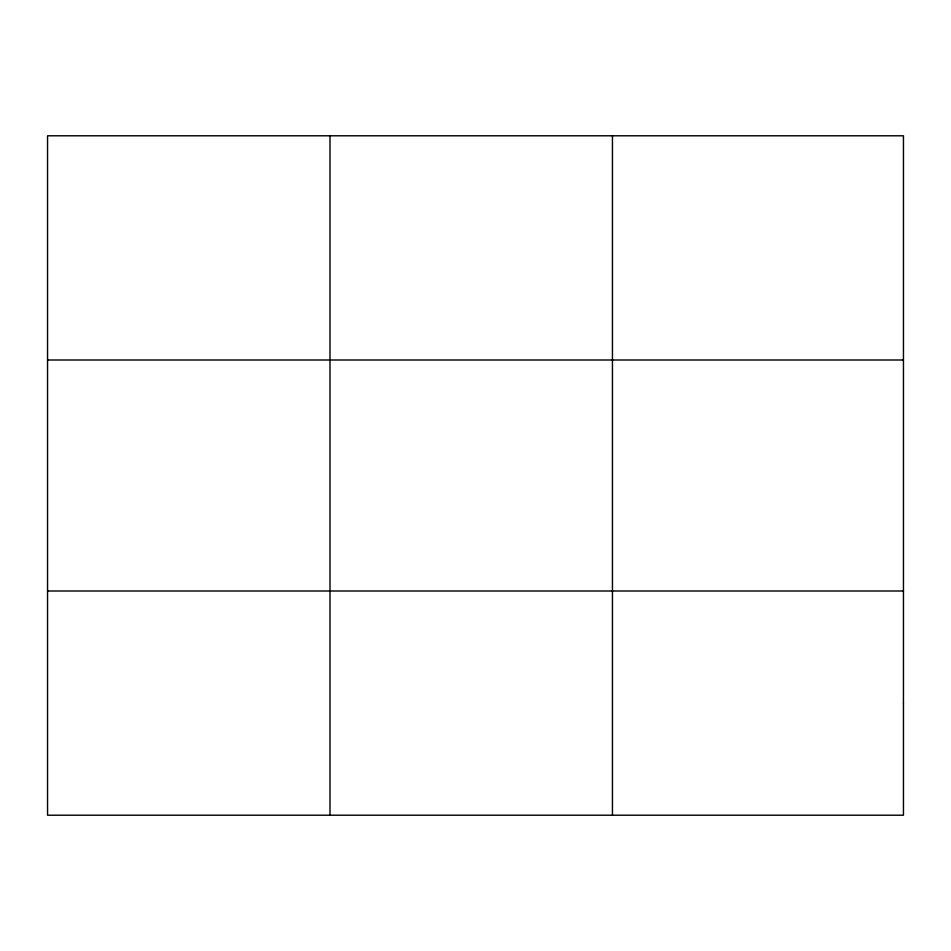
<?xml version="1.0" encoding="UTF-8"?>
<svg xmlns="http://www.w3.org/2000/svg" width="951" height="951" viewBox="0 0 951 951"><rect width="100%" height="100%" fill="white"/><g stroke="black" fill="none" stroke-linecap="round" stroke-linejoin="round"><path stroke-width="1.43" d="M329.997 815.209L329.997 135.791M612.444 815.209L612.444 135.791M47.55 360.001L903.45 360.001M47.55 590.999L903.45 590.999M903.45 703.11L903.45 815.209L47.55 815.209L47.55 135.791L903.45 135.791L903.45 703.11"/></g></svg>
